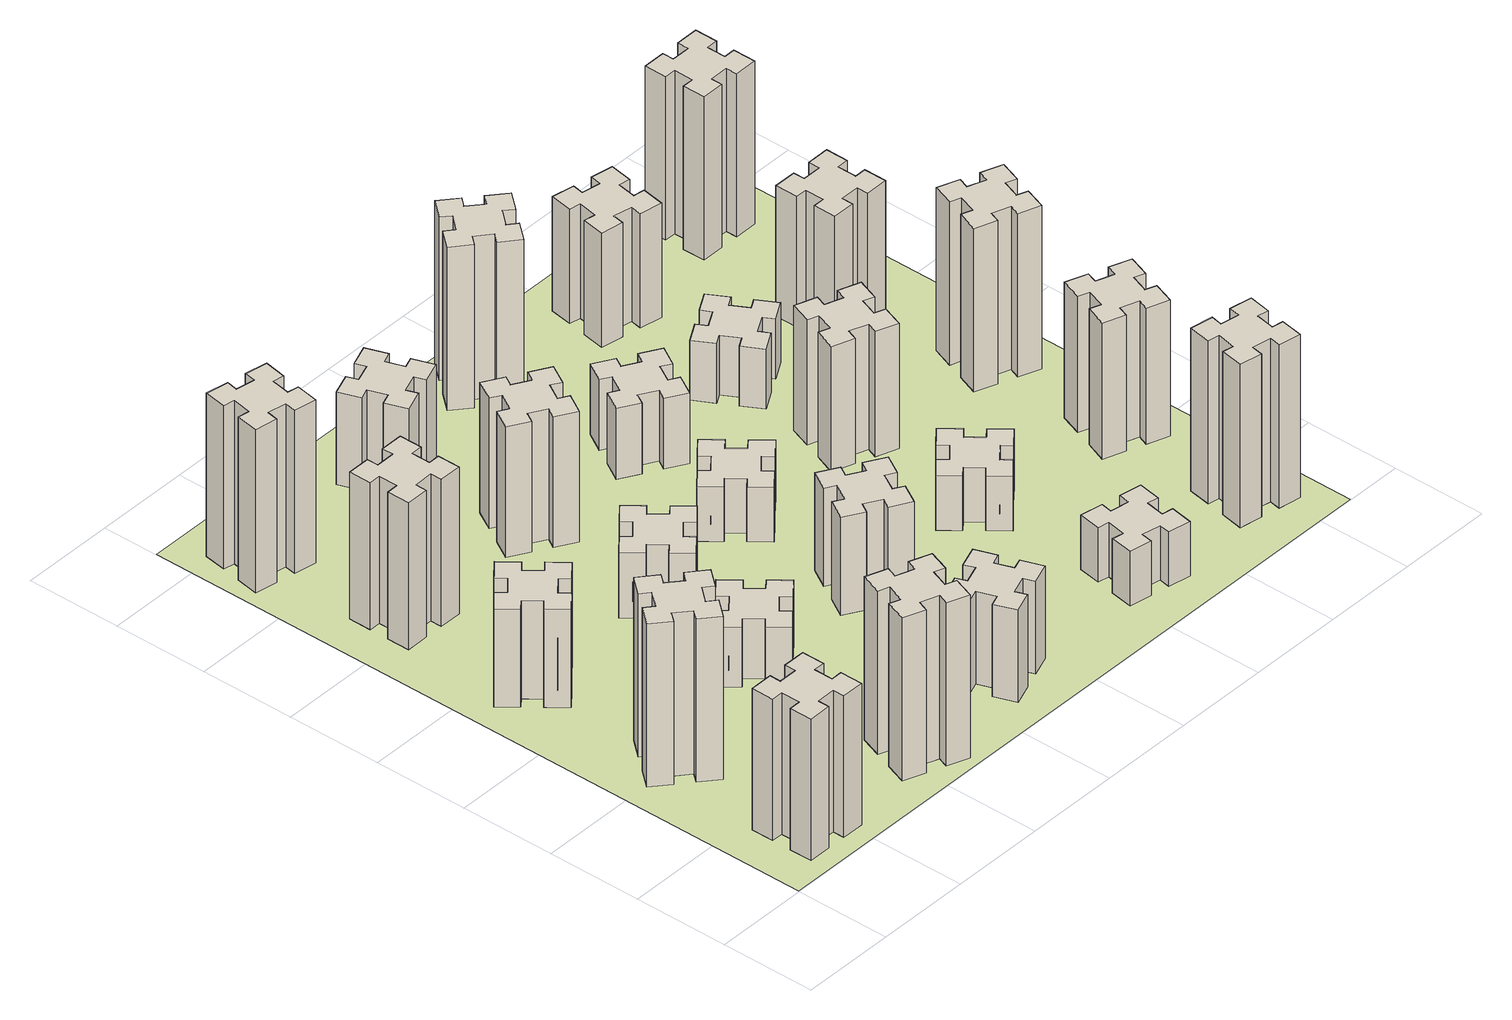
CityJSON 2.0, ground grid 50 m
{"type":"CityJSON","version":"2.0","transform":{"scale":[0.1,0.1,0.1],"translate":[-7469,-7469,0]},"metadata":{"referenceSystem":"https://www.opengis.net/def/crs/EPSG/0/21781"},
"CityObjects":{
"building1":{"type":"Building","attributes":{"class":"1000","function":"1000","usage":"1000","yearOfConstruction":2016,"roofType":"1000","measuredHeight":78,"storeysAboveGround":30,"storeysBelowGround":0},"geometry":[{"type":"Solid","lod":"1","boundaries":[[[[0,1,2,3,4,5,6,7,8,9,10,11,12,13,14,15,16,17,18,19]],[[17,16,20,21]],[[16,15,22,20]],[[15,14,23,22]],[[14,13,24,23]],[[13,12,25,24]],[[12,11,26,25]],[[11,10,27,26]],[[10,9,28,27]],[[9,8,29,28]],[[8,7,30,29]],[[7,6,31,30]],[[6,5,32,31]],[[5,4,33,32]],[[4,3,34,33]],[[3,2,35,34]],[[2,1,36,35]],[[1,0,37,36]],[[0,19,38,37]],[[19,18,39,38]],[[18,17,21,39]],[[24,25,26,27,28,29,30,31,32,33,34,35,36,37,38,39,21,20,22,23]]]]}]},
"building2":{"type":"Building","attributes":{"class":"1000","function":"1000","usage":"1000","yearOfConstruction":2016,"roofType":"1000","measuredHeight":90,"storeysAboveGround":30,"storeysBelowGround":0},"geometry":[{"type":"Solid","lod":"1","boundaries":[[[[40,41,42,43,44,45,46,47,48,49,50,51,52,53,54,55,56,57,58,59]],[[57,56,60,61]],[[56,55,62,60]],[[55,54,63,62]],[[54,53,64,63]],[[53,52,65,64]],[[52,51,66,65]],[[51,50,67,66]],[[50,49,68,67]],[[49,48,69,68]],[[48,47,70,69]],[[47,46,71,70]],[[46,45,72,71]],[[45,44,73,72]],[[44,43,74,73]],[[43,42,75,74]],[[42,41,76,75]],[[41,40,77,76]],[[40,59,78,77]],[[59,58,79,78]],[[58,57,61,79]],[[64,65,66,67,68,69,70,71,72,73,74,75,76,77,78,79,61,60,62,63]]]]}]},
"building3":{"type":"Building","attributes":{"class":"1000","function":"1000","usage":"1000","yearOfConstruction":2016,"roofType":"1000","measuredHeight":54,"storeysAboveGround":30,"storeysBelowGround":0},"geometry":[{"type":"Solid","lod":"1","boundaries":[[[[80,81,82,83,84,85,86,87,88,89,90,91,92,93,94,95,96,97,98,99]],[[97,96,100,101]],[[96,95,102,100]],[[95,94,103,102]],[[94,93,104,103]],[[93,92,105,104]],[[92,91,106,105]],[[91,90,107,106]],[[90,89,108,107]],[[89,88,109,108]],[[88,87,110,109]],[[87,86,111,110]],[[86,85,112,111]],[[85,84,113,112]],[[84,83,114,113]],[[83,82,115,114]],[[82,81,116,115]],[[81,80,117,116]],[[80,99,118,117]],[[99,98,119,118]],[[98,97,101,119]],[[104,105,106,107,108,109,110,111,112,113,114,115,116,117,118,119,101,100,102,103]]]]}]},
"building4":{"type":"Building","attributes":{"class":"1000","function":"1000","usage":"1000","yearOfConstruction":2016,"roofType":"1000","measuredHeight":81,"storeysAboveGround":30,"storeysBelowGround":0},"geometry":[{"type":"Solid","lod":"1","boundaries":[[[[120,121,122,123,124,125,126,127,128,129,130,131,132,133,134,135,136,137,138,139]],[[137,136,140,141]],[[136,135,142,140]],[[135,134,143,142]],[[134,133,144,143]],[[133,132,145,144]],[[132,131,146,145]],[[131,130,147,146]],[[130,129,148,147]],[[129,128,149,148]],[[128,127,150,149]],[[127,126,151,150]],[[126,125,152,151]],[[125,124,153,152]],[[124,123,154,153]],[[123,122,155,154]],[[122,121,156,155]],[[121,120,157,156]],[[120,139,158,157]],[[139,138,159,158]],[[138,137,141,159]],[[144,145,146,147,148,149,150,151,152,153,154,155,156,157,158,159,141,140,142,143]]]]}]},
"building5":{"type":"Building","attributes":{"class":"1000","function":"1000","usage":"1000","yearOfConstruction":2016,"roofType":"1000","measuredHeight":90,"storeysAboveGround":30,"storeysBelowGround":0},"geometry":[{"type":"Solid","lod":"1","boundaries":[[[[160,161,162,163,164,165,166,167,168,169,170,171,172,173,174,175,176,177,178,179]],[[177,176,180,181]],[[176,175,182,180]],[[175,174,183,182]],[[174,173,184,183]],[[173,172,185,184]],[[172,171,186,185]],[[171,170,187,186]],[[170,169,188,187]],[[169,168,189,188]],[[168,167,190,189]],[[167,166,191,190]],[[166,165,192,191]],[[165,164,193,192]],[[164,163,194,193]],[[163,162,195,194]],[[162,161,196,195]],[[161,160,197,196]],[[160,179,198,197]],[[179,178,199,198]],[[178,177,181,199]],[[184,185,186,187,188,189,190,191,192,193,194,195,196,197,198,199,181,180,182,183]]]]}]},
"building6":{"type":"Building","attributes":{"class":"1000","function":"1000","usage":"1000","yearOfConstruction":2016,"roofType":"1000","measuredHeight":90,"storeysAboveGround":30,"storeysBelowGround":0},"geometry":[{"type":"Solid","lod":"1","boundaries":[[[[200,201,202,203,204,205,206,207,208,209,210,211,212,213,214,215,216,217,218,219]],[[217,216,220,221]],[[216,215,222,220]],[[215,214,223,222]],[[214,213,224,223]],[[213,212,225,224]],[[212,211,226,225]],[[211,210,227,226]],[[210,209,228,227]],[[209,208,229,228]],[[208,207,230,229]],[[207,206,231,230]],[[206,205,232,231]],[[205,204,233,232]],[[204,203,234,233]],[[203,202,235,234]],[[202,201,236,235]],[[201,200,237,236]],[[200,219,238,237]],[[219,218,239,238]],[[218,217,221,239]],[[224,225,226,227,228,229,230,231,232,233,234,235,236,237,238,239,221,220,222,223]]]]}]},
"building7":{"type":"Building","attributes":{"class":"1000","function":"1000","usage":"1000","yearOfConstruction":2016,"roofType":"1000","measuredHeight":33,"storeysAboveGround":30,"storeysBelowGround":0},"geometry":[{"type":"Solid","lod":"1","boundaries":[[[[240,241,242,243,244,245,246,247,248,249,250,251,252,253,254,255,256,257,258,259]],[[257,256,260,261]],[[256,255,262,260]],[[255,254,263,262]],[[254,253,264,263]],[[253,252,265,264]],[[252,251,266,265]],[[251,250,267,266]],[[250,249,268,267]],[[249,248,269,268]],[[248,247,270,269]],[[247,246,271,270]],[[246,245,272,271]],[[245,244,273,272]],[[244,243,274,273]],[[243,242,275,274]],[[242,241,276,275]],[[241,240,277,276]],[[240,259,278,277]],[[259,258,279,278]],[[258,257,261,279]],[[264,265,266,267,268,269,270,271,272,273,274,275,276,277,278,279,261,260,262,263]]]]}]},
"building8":{"type":"Building","attributes":{"class":"1000","function":"1000","usage":"1000","yearOfConstruction":2016,"roofType":"1000","measuredHeight":36,"storeysAboveGround":30,"storeysBelowGround":0},"geometry":[{"type":"Solid","lod":"1","boundaries":[[[[280,281,282,283,284,285,286,287,288,289,290,291,292,293,294,295,296,297,298,299]],[[297,296,300,301]],[[296,295,302,300]],[[295,294,303,302]],[[294,293,304,303]],[[293,292,305,304]],[[292,291,306,305]],[[291,290,307,306]],[[290,289,308,307]],[[289,288,309,308]],[[288,287,310,309]],[[287,286,311,310]],[[286,285,312,311]],[[285,284,313,312]],[[284,283,314,313]],[[283,282,315,314]],[[282,281,316,315]],[[281,280,317,316]],[[280,299,318,317]],[[299,298,319,318]],[[298,297,301,319]],[[304,305,306,307,308,309,310,311,312,313,314,315,316,317,318,319,301,300,302,303]]]]}]},
"building9":{"type":"Building","attributes":{"class":"1000","function":"1000","usage":"1000","yearOfConstruction":2016,"roofType":"1000","measuredHeight":51,"storeysAboveGround":30,"storeysBelowGround":0},"geometry":[{"type":"Solid","lod":"1","boundaries":[[[[320,321,322,323,324,325,326,327,328,329,330,331,332,333,334,335,336,337,338,339]],[[337,336,340,341]],[[336,335,342,340]],[[335,334,343,342]],[[334,333,344,343]],[[333,332,345,344]],[[332,331,346,345]],[[331,330,347,346]],[[330,329,348,347]],[[329,328,349,348]],[[328,327,350,349]],[[327,326,351,350]],[[326,325,352,351]],[[325,324,353,352]],[[324,323,354,353]],[[323,322,355,354]],[[322,321,356,355]],[[321,320,357,356]],[[320,339,358,357]],[[339,338,359,358]],[[338,337,341,359]],[[344,345,346,347,348,349,350,351,352,353,354,355,356,357,358,359,341,340,342,343]]]]}]},
"building10":{"type":"Building","attributes":{"class":"1000","function":"1000","usage":"1000","yearOfConstruction":2016,"roofType":"1000","measuredHeight":72,"storeysAboveGround":30,"storeysBelowGround":0},"geometry":[{"type":"Solid","lod":"1","boundaries":[[[[360,361,362,363,364,365,366,367,368,369,370,371,372,373,374,375,376,377,378,379]],[[377,376,380,381]],[[376,375,382,380]],[[375,374,383,382]],[[374,373,384,383]],[[373,372,385,384]],[[372,371,386,385]],[[371,370,387,386]],[[370,369,388,387]],[[369,368,389,388]],[[368,367,390,389]],[[367,366,391,390]],[[366,365,392,391]],[[365,364,393,392]],[[364,363,394,393]],[[363,362,395,394]],[[362,361,396,395]],[[361,360,397,396]],[[360,379,398,397]],[[379,378,399,398]],[[378,377,381,399]],[[384,385,386,387,388,389,390,391,392,393,394,395,396,397,398,399,381,380,382,383]]]]}]},
"building11":{"type":"Building","attributes":{"class":"1000","function":"1000","usage":"1000","yearOfConstruction":2016,"roofType":"1000","measuredHeight":51,"storeysAboveGround":30,"storeysBelowGround":0},"geometry":[{"type":"Solid","lod":"1","boundaries":[[[[400,401,402,403,404,405,406,407,408,409,410,411,412,413,414,415,416,417,418,419]],[[417,416,420,421]],[[416,415,422,420]],[[415,414,423,422]],[[414,413,424,423]],[[413,412,425,424]],[[412,411,426,425]],[[411,410,427,426]],[[410,409,428,427]],[[409,408,429,428]],[[408,407,430,429]],[[407,406,431,430]],[[406,405,432,431]],[[405,404,433,432]],[[404,403,434,433]],[[403,402,435,434]],[[402,401,436,435]],[[401,400,437,436]],[[400,419,438,437]],[[419,418,439,438]],[[418,417,421,439]],[[424,425,426,427,428,429,430,431,432,433,434,435,436,437,438,439,421,420,422,423]]]]}]},
"building12":{"type":"Building","attributes":{"class":"1000","function":"1000","usage":"1000","yearOfConstruction":2016,"roofType":"1000","measuredHeight":54,"storeysAboveGround":30,"storeysBelowGround":0},"geometry":[{"type":"Solid","lod":"1","boundaries":[[[[440,441,442,443,444,445,446,447,448,449,450,451,452,453,454,455,456,457,458,459]],[[457,456,460,461]],[[456,455,462,460]],[[455,454,463,462]],[[454,453,464,463]],[[453,452,465,464]],[[452,451,466,465]],[[451,450,467,466]],[[450,449,468,467]],[[449,448,469,468]],[[448,447,470,469]],[[447,446,471,470]],[[446,445,472,471]],[[445,444,473,472]],[[444,443,474,473]],[[443,442,475,474]],[[442,441,476,475]],[[441,440,477,476]],[[440,459,478,477]],[[459,458,479,478]],[[458,457,461,479]],[[464,465,466,467,468,469,470,471,472,473,474,475,476,477,478,479,461,460,462,463]]]]}]},
"building13":{"type":"Building","attributes":{"class":"1000","function":"1000","usage":"1000","yearOfConstruction":2016,"roofType":"1000","measuredHeight":30,"storeysAboveGround":30,"storeysBelowGround":0},"geometry":[{"type":"Solid","lod":"1","boundaries":[[[[480,481,482,483,484,485,486,487,488,489,490,491,492,493,494,495,496,497,498,499]],[[497,496,500,501]],[[496,495,502,500]],[[495,494,503,502]],[[494,493,504,503]],[[493,492,505,504]],[[492,491,506,505]],[[491,490,507,506]],[[490,489,508,507]],[[489,488,509,508]],[[488,487,510,509]],[[487,486,511,510]],[[486,485,512,511]],[[485,484,513,512]],[[484,483,514,513]],[[483,482,515,514]],[[482,481,516,515]],[[481,480,517,516]],[[480,499,518,517]],[[499,498,519,518]],[[498,497,501,519]],[[504,505,506,507,508,509,510,511,512,513,514,515,516,517,518,519,501,500,502,503]]]]}]},
"building14":{"type":"Building","attributes":{"class":"1000","function":"1000","usage":"1000","yearOfConstruction":2016,"roofType":"1000","measuredHeight":39,"storeysAboveGround":30,"storeysBelowGround":0},"geometry":[{"type":"Solid","lod":"1","boundaries":[[[[520,521,522,523,524,525,526,527,528,529,530,531,532,533,534,535,536,537,538,539]],[[537,536,540,541]],[[536,535,542,540]],[[535,534,543,542]],[[534,533,544,543]],[[533,532,545,544]],[[532,531,546,545]],[[531,530,547,546]],[[530,529,548,547]],[[529,528,549,548]],[[528,527,550,549]],[[527,526,551,550]],[[526,525,552,551]],[[525,524,553,552]],[[524,523,554,553]],[[523,522,555,554]],[[522,521,556,555]],[[521,520,557,556]],[[520,539,558,557]],[[539,538,559,558]],[[538,537,541,559]],[[544,545,546,547,548,549,550,551,552,553,554,555,556,557,558,559,541,540,542,543]]]]}]},
"building15":{"type":"Building","attributes":{"class":"1000","function":"1000","usage":"1000","yearOfConstruction":2016,"roofType":"1000","measuredHeight":30,"storeysAboveGround":30,"storeysBelowGround":0},"geometry":[{"type":"Solid","lod":"1","boundaries":[[[[560,561,562,563,564,565,566,567,568,569,570,571,572,573,574,575,576,577,578,579]],[[577,576,580,581]],[[576,575,582,580]],[[575,574,583,582]],[[574,573,584,583]],[[573,572,585,584]],[[572,571,586,585]],[[571,570,587,586]],[[570,569,588,587]],[[569,568,589,588]],[[568,567,590,589]],[[567,566,591,590]],[[566,565,592,591]],[[565,564,593,592]],[[564,563,594,593]],[[563,562,595,594]],[[562,561,596,595]],[[561,560,597,596]],[[560,579,598,597]],[[579,578,599,598]],[[578,577,581,599]],[[584,585,586,587,588,589,590,591,592,593,594,595,596,597,598,599,581,580,582,583]]]]}]},
"building16":{"type":"Building","attributes":{"class":"1000","function":"1000","usage":"1000","yearOfConstruction":2016,"roofType":"1000","measuredHeight":90,"storeysAboveGround":30,"storeysBelowGround":0},"geometry":[{"type":"Solid","lod":"1","boundaries":[[[[600,601,602,603,604,605,606,607,608,609,610,611,612,613,614,615,616,617,618,619]],[[617,616,620,621]],[[616,615,622,620]],[[615,614,623,622]],[[614,613,624,623]],[[613,612,625,624]],[[612,611,626,625]],[[611,610,627,626]],[[610,609,628,627]],[[609,608,629,628]],[[608,607,630,629]],[[607,606,631,630]],[[606,605,632,631]],[[605,604,633,632]],[[604,603,634,633]],[[603,602,635,634]],[[602,601,636,635]],[[601,600,637,636]],[[600,619,638,637]],[[619,618,639,638]],[[618,617,621,639]],[[624,625,626,627,628,629,630,631,632,633,634,635,636,637,638,639,621,620,622,623]]]]}]},
"building17":{"type":"Building","attributes":{"class":"1000","function":"1000","usage":"1000","yearOfConstruction":2016,"roofType":"1000","measuredHeight":30,"storeysAboveGround":30,"storeysBelowGround":0},"geometry":[{"type":"Solid","lod":"1","boundaries":[[[[640,641,642,643,644,645,646,647,648,649,650,651,652,653,654,655,656,657,658,659]],[[657,656,660,661]],[[656,655,662,660]],[[655,654,663,662]],[[654,653,664,663]],[[653,652,665,664]],[[652,651,666,665]],[[651,650,667,666]],[[650,649,668,667]],[[649,648,669,668]],[[648,647,670,669]],[[647,646,671,670]],[[646,645,672,671]],[[645,644,673,672]],[[644,643,674,673]],[[643,642,675,674]],[[642,641,676,675]],[[641,640,677,676]],[[640,659,678,677]],[[659,658,679,678]],[[658,657,661,679]],[[664,665,666,667,668,669,670,671,672,673,674,675,676,677,678,679,661,660,662,663]]]]}]},
"building18":{"type":"Building","attributes":{"class":"1000","function":"1000","usage":"1000","yearOfConstruction":2016,"roofType":"1000","measuredHeight":69,"storeysAboveGround":30,"storeysBelowGround":0},"geometry":[{"type":"Solid","lod":"1","boundaries":[[[[680,681,682,683,684,685,686,687,688,689,690,691,692,693,694,695,696,697,698,699]],[[697,696,700,701]],[[696,695,702,700]],[[695,694,703,702]],[[694,693,704,703]],[[693,692,705,704]],[[692,691,706,705]],[[691,690,707,706]],[[690,689,708,707]],[[689,688,709,708]],[[688,687,710,709]],[[687,686,711,710]],[[686,685,712,711]],[[685,684,713,712]],[[684,683,714,713]],[[683,682,715,714]],[[682,681,716,715]],[[681,680,717,716]],[[680,699,718,717]],[[699,698,719,718]],[[698,697,701,719]],[[704,705,706,707,708,709,710,711,712,713,714,715,716,717,718,719,701,700,702,703]]]]}]},
"building19":{"type":"Building","attributes":{"class":"1000","function":"1000","usage":"1000","yearOfConstruction":2016,"roofType":"1000","measuredHeight":33,"storeysAboveGround":30,"storeysBelowGround":0},"geometry":[{"type":"Solid","lod":"1","boundaries":[[[[720,721,722,723,724,725,726,727,728,729,730,731,732,733,734,735,736,737,738,739]],[[737,736,740,741]],[[736,735,742,740]],[[735,734,743,742]],[[734,733,744,743]],[[733,732,745,744]],[[732,731,746,745]],[[731,730,747,746]],[[730,729,748,747]],[[729,728,749,748]],[[728,727,750,749]],[[727,726,751,750]],[[726,725,752,751]],[[725,724,753,752]],[[724,723,754,753]],[[723,722,755,754]],[[722,721,756,755]],[[721,720,757,756]],[[720,739,758,757]],[[739,738,759,758]],[[738,737,741,759]],[[744,745,746,747,748,749,750,751,752,753,754,755,756,757,758,759,741,740,742,743]]]]}]},
"building20":{"type":"Building","attributes":{"class":"1000","function":"1000","usage":"1000","yearOfConstruction":2016,"roofType":"1000","measuredHeight":90,"storeysAboveGround":30,"storeysBelowGround":0},"geometry":[{"type":"Solid","lod":"1","boundaries":[[[[760,761,762,763,764,765,766,767,768,769,770,771,772,773,774,775,776,777,778,779]],[[777,776,780,781]],[[776,775,782,780]],[[775,774,783,782]],[[774,773,784,783]],[[773,772,785,784]],[[772,771,786,785]],[[771,770,787,786]],[[770,769,788,787]],[[769,768,789,788]],[[768,767,790,789]],[[767,766,791,790]],[[766,765,792,791]],[[765,764,793,792]],[[764,763,794,793]],[[763,762,795,794]],[[762,761,796,795]],[[761,760,797,796]],[[760,779,798,797]],[[779,778,799,798]],[[778,777,781,799]],[[784,785,786,787,788,789,790,791,792,793,794,795,796,797,798,799,781,780,782,783]]]]}]},
"building21":{"type":"Building","attributes":{"class":"1000","function":"1000","usage":"1000","yearOfConstruction":2016,"roofType":"1000","measuredHeight":63,"storeysAboveGround":30,"storeysBelowGround":0},"geometry":[{"type":"Solid","lod":"1","boundaries":[[[[800,801,802,803,804,805,806,807,808,809,810,811,812,813,814,815,816,817,818,819]],[[817,816,820,821]],[[816,815,822,820]],[[815,814,823,822]],[[814,813,824,823]],[[813,812,825,824]],[[812,811,826,825]],[[811,810,827,826]],[[810,809,828,827]],[[809,808,829,828]],[[808,807,830,829]],[[807,806,831,830]],[[806,805,832,831]],[[805,804,833,832]],[[804,803,834,833]],[[803,802,835,834]],[[802,801,836,835]],[[801,800,837,836]],[[800,819,838,837]],[[819,818,839,838]],[[818,817,821,839]],[[824,825,826,827,828,829,830,831,832,833,834,835,836,837,838,839,821,820,822,823]]]]}]},
"building22":{"type":"Building","attributes":{"class":"1000","function":"1000","usage":"1000","yearOfConstruction":2016,"roofType":"1000","measuredHeight":75,"storeysAboveGround":30,"storeysBelowGround":0},"geometry":[{"type":"Solid","lod":"1","boundaries":[[[[840,841,842,843,844,845,846,847,848,849,850,851,852,853,854,855,856,857,858,859]],[[857,856,860,861]],[[856,855,862,860]],[[855,854,863,862]],[[854,853,864,863]],[[853,852,865,864]],[[852,851,866,865]],[[851,850,867,866]],[[850,849,868,867]],[[849,848,869,868]],[[848,847,870,869]],[[847,846,871,870]],[[846,845,872,871]],[[845,844,873,872]],[[844,843,874,873]],[[843,842,875,874]],[[842,841,876,875]],[[841,840,877,876]],[[840,859,878,877]],[[859,858,879,878]],[[858,857,861,879]],[[864,865,866,867,868,869,870,871,872,873,874,875,876,877,878,879,861,860,862,863]]]]}]},
"building23":{"type":"Building","attributes":{"class":"1000","function":"1000","usage":"1000","yearOfConstruction":2016,"roofType":"1000","measuredHeight":90,"storeysAboveGround":30,"storeysBelowGround":0},"geometry":[{"type":"Solid","lod":"1","boundaries":[[[[880,881,882,883,884,885,886,887,888,889,890,891,892,893,894,895,896,897,898,899]],[[897,896,900,901]],[[896,895,902,900]],[[895,894,903,902]],[[894,893,904,903]],[[893,892,905,904]],[[892,891,906,905]],[[891,890,907,906]],[[890,889,908,907]],[[889,888,909,908]],[[888,887,910,909]],[[887,886,911,910]],[[886,885,912,911]],[[885,884,913,912]],[[884,883,914,913]],[[883,882,915,914]],[[882,881,916,915]],[[881,880,917,916]],[[880,899,918,917]],[[899,898,919,918]],[[898,897,901,919]],[[904,905,906,907,908,909,910,911,912,913,914,915,916,917,918,919,901,900,902,903]]]]}]},
"building24":{"type":"Building","attributes":{"class":"1000","function":"1000","usage":"1000","yearOfConstruction":2016,"roofType":"1000","measuredHeight":72,"storeysAboveGround":30,"storeysBelowGround":0},"geometry":[{"type":"Solid","lod":"1","boundaries":[[[[920,921,922,923,924,925,926,927,928,929,930,931,932,933,934,935,936,937,938,939]],[[937,936,940,941]],[[936,935,942,940]],[[935,934,943,942]],[[934,933,944,943]],[[933,932,945,944]],[[932,931,946,945]],[[931,930,947,946]],[[930,929,948,947]],[[929,928,949,948]],[[928,927,950,949]],[[927,926,951,950]],[[926,925,952,951]],[[925,924,953,952]],[[924,923,954,953]],[[923,922,955,954]],[[922,921,956,955]],[[921,920,957,956]],[[920,939,958,957]],[[939,938,959,958]],[[938,937,941,959]],[[944,945,946,947,948,949,950,951,952,953,954,955,956,957,958,959,941,940,942,943]]]]}]},
"building25":{"type":"Building","attributes":{"class":"1000","function":"1000","usage":"1000","yearOfConstruction":2016,"roofType":"1000","measuredHeight":90,"storeysAboveGround":30,"storeysBelowGround":0},"geometry":[{"type":"Solid","lod":"1","boundaries":[[[[960,961,962,963,964,965,966,967,968,969,970,971,972,973,974,975,976,977,978,979]],[[977,976,980,981]],[[976,975,982,980]],[[975,974,983,982]],[[974,973,984,983]],[[973,972,985,984]],[[972,971,986,985]],[[971,970,987,986]],[[970,969,988,987]],[[969,968,989,988]],[[968,967,990,989]],[[967,966,991,990]],[[966,965,992,991]],[[965,964,993,992]],[[964,963,994,993]],[[963,962,995,994]],[[962,961,996,995]],[[961,960,997,996]],[[960,979,998,997]],[[979,978,999,998]],[[978,977,981,999]],[[984,985,986,987,988,989,990,991,992,993,994,995,996,997,998,999,981,980,982,983]]]]}]},
"landuse1":{"type":"LandUse","attributes":{"name":"plot1","function":"1010"},"geometry":[{"type":"MultiSurface","lod":"1","boundaries":[[[1000,1001,1002,1003]]]}]}
},
"vertices":[
[265,325,0],[265,225,0],[205,225,0],[205,105,0],[325,105,0],[325,165,0],[425,165,0],[425,105,0],[545,105,0],[545,225,0],[485,225,0],[485,325,0],[545,325,0],[545,445,0],[425,445,0],[425,385,0],[325,385,0],[325,445,0],[205,445,0],[205,325,0],[325,385,780],[325,445,780],[425,385,780],[425,445,780],[545,445,780],[545,325,780],[485,325,780],[485,225,780],[545,225,780],[545,105,780],[425,105,780],[425,165,780],[325,165,780],[325,105,780],[205,105,780],[205,225,780],[265,225,780],[265,325,780],[205,325,780],[205,445,780],
[484,1067,0],[408,1132,0],[446,1178,0],[354,1255,0],[277,1163,0],[323,1124,0],[259,1048,0],[213,1086,0],[136,994,0],[228,917,0],[266,963,0],[343,899,0],[304,853,0],[396,776,0],[473,868,0],[427,906,0],[492,983,0],[538,944,0],[615,1036,0],[523,1113,0],[492,983,900],[538,944,900],[427,906,900],[473,868,900],[396,776,900],[304,853,900],[343,899,900],[266,963,900],[228,917,900],[136,994,900],[213,1086,900],[259,1048,900],[323,1124,900],[277,1163,900],[354,1255,900],[446,1178,900],[408,1132,900],[484,1067,900],[523,1113,900],[615,1036,900],
[492,1888,0],[427,1964,0],[473,2003,0],[396,2095,0],[304,2018,0],[343,1972,0],[266,1907,0],[228,1953,0],[136,1876,0],[213,1784,0],[259,1823,0],[323,1746,0],[277,1708,0],[354,1616,0],[446,1693,0],[408,1739,0],[484,1803,0],[523,1757,0],[615,1834,0],[538,1926,0],[484,1803,540],[523,1757,540],[408,1739,540],[446,1693,540],[354,1616,540],[277,1708,540],[323,1746,540],[259,1823,540],[213,1784,540],[136,1876,540],[228,1953,540],[266,1907,540],[343,1972,540],[304,2018,540],[396,2095,540],[473,2003,540],[427,1964,540],[492,1888,540],[538,1926,540],[615,1834,540],
[485,2545,0],[485,2645,0],[545,2645,0],[545,2765,0],[425,2765,0],[425,2705,0],[325,2705,0],[325,2765,0],[205,2765,0],[205,2645,0],[265,2645,0],[265,2545,0],[205,2545,0],[205,2425,0],[325,2425,0],[325,2485,0],[425,2485,0],[425,2425,0],[545,2425,0],[545,2545,0],[425,2485,810],[425,2425,810],[325,2485,810],[325,2425,810],[205,2425,810],[205,2545,810],[265,2545,810],[265,2645,810],[205,2645,810],[205,2765,810],[325,2765,810],[325,2705,810],[425,2705,810],[425,2765,810],[545,2765,810],[545,2645,810],[485,2645,810],[485,2545,810],[545,2545,810],[545,2425,810],
[1029,360,0],[995,266,0],[939,287,0],[897,174,0],[1010,133,0],[1031,189,0],[1125,155,0],[1104,99,0],[1217,57,0],[1258,170,0],[1202,191,0],[1236,285,0],[1292,264,0],[1333,377,0],[1220,418,0],[1200,362,0],[1106,396,0],[1127,452,0],[1014,493,0],[973,380,0],[1106,396,900],[1127,452,900],[1200,362,900],[1220,418,900],[1333,377,900],[1292,264,900],[1236,285,900],[1202,191,900],[1258,170,900],[1217,57,900],[1104,99,900],[1125,155,900],[1031,189,900],[1010,133,900],[897,174,900],[939,287,900],[995,266,900],[1029,360,900],[973,380,900],[1014,493,900],
[207,3236,0],[305,3218,0],[295,3159,0],[413,3138,0],[434,3257,0],[375,3267,0],[392,3365,0],[451,3355,0],[472,3473,0],[354,3494,0],[344,3435,0],[245,3452,0],[256,3511,0],[137,3532,0],[117,3414,0],[176,3404,0],[158,3305,0],[99,3316,0],[78,3197,0],[197,3177,0],[158,3305,900],[99,3316,900],[176,3404,900],[117,3414,900],[137,3532,900],[256,3511,900],[245,3452,900],[344,3435,900],[354,3494,900],[472,3473,900],[451,3355,900],[392,3365,900],[375,3267,900],[434,3257,900],[413,3138,900],[295,3159,900],[305,3218,900],[207,3236,900],[197,3177,900],[78,3197,900],
[1083,1332,0],[1006,1267,0],[968,1313,0],[876,1236,0],[953,1144,0],[999,1183,0],[1063,1106,0],[1017,1068,0],[1094,976,0],[1186,1053,0],[1148,1099,0],[1224,1163,0],[1263,1117,0],[1355,1194,0],[1278,1286,0],[1232,1248,0],[1167,1324,0],[1213,1363,0],[1136,1455,0],[1044,1378,0],[1167,1324,330],[1213,1363,330],[1232,1248,330],[1278,1286,330],[1355,1194,330],[1263,1117,330],[1224,1163,330],[1148,1099,330],[1186,1053,330],[1094,976,330],[1017,1068,330],[1063,1106,330],[999,1183,330],[953,1144,330],[876,1236,330],[968,1313,330],[1006,1267,330],[1083,1332,330],[1044,1378,330],[1136,1455,330],
[1183,1972,0],[1106,1907,0],[1068,1953,0],[976,1876,0],[1053,1784,0],[1099,1823,0],[1163,1746,0],[1117,1708,0],[1194,1616,0],[1286,1693,0],[1248,1739,0],[1324,1803,0],[1363,1757,0],[1455,1834,0],[1378,1926,0],[1332,1888,0],[1267,1964,0],[1313,2003,0],[1236,2095,0],[1144,2018,0],[1267,1964,360],[1313,2003,360],[1332,1888,360],[1378,1926,360],[1455,1834,360],[1363,1757,360],[1324,1803,360],[1248,1739,360],[1286,1693,360],[1194,1616,360],[1117,1708,360],[1163,1746,360],[1099,1823,360],[1053,1784,360],[976,1876,360],[1068,1953,360],[1106,1907,360],[1183,1972,360],[1144,2018,360],[1236,2095,360],
[1765,496,0],[1671,462,0],[1650,518,0],[1537,477,0],[1579,364,0],[1635,385,0],[1669,291,0],[1613,270,0],[1654,157,0],[1767,199,0],[1746,255,0],[1840,289,0],[1860,233,0],[1973,274,0],[1932,387,0],[1876,366,0],[1842,460,0],[1898,480,0],[1857,593,0],[1744,552,0],[1842,460,510],[1898,480,510],[1876,366,510],[1932,387,510],[1973,274,510],[1860,233,510],[1840,289,510],[1746,255,510],[1767,199,510],[1654,157,510],[1613,270,510],[1669,291,510],[1635,385,510],[1579,364,510],[1537,477,510],[1650,518,510],[1671,462,510],[1765,496,510],[1744,552,510],[1857,593,510],
[1314,2666,0],[1227,2716,0],[1257,2768,0],[1153,2828,0],[1093,2724,0],[1145,2694,0],[1095,2607,0],[1043,2637,0],[983,2533,0],[1087,2473,0],[1117,2525,0],[1204,2475,0],[1174,2423,0],[1278,2363,0],[1338,2467,0],[1286,2497,0],[1336,2584,0],[1388,2554,0],[1448,2658,0],[1344,2718,0],[1336,2584,720],[1388,2554,720],[1286,2497,720],[1338,2467,720],[1278,2363,720],[1174,2423,720],[1204,2475,720],[1117,2525,720],[1087,2473,720],[983,2533,720],[1043,2637,720],[1095,2607,720],[1145,2694,720],[1093,2724,720],[1153,2828,720],[1257,2768,720],[1227,2716,720],[1314,2666,720],[1344,2718,720],[1448,2658,720],
[1125,3456,0],[1031,3422,0],[1010,3478,0],[897,3437,0],[939,3324,0],[995,3345,0],[1029,3251,0],[973,3230,0],[1014,3117,0],[1127,3159,0],[1106,3215,0],[1200,3249,0],[1220,3193,0],[1333,3234,0],[1292,3347,0],[1236,3326,0],[1202,3420,0],[1258,3440,0],[1217,3553,0],[1104,3512,0],[1202,3420,510],[1258,3440,510],[1236,3326,510],[1292,3347,510],[1333,3234,510],[1220,3193,510],[1200,3249,510],[1106,3215,510],[1127,3159,510],[1014,3117,510],[973,3230,510],[1029,3251,510],[995,3345,510],[939,3324,510],[897,3437,510],[1010,3478,510],[1031,3422,510],[1125,3456,510],[1104,3512,510],[1217,3553,510],
[1954,1286,0],[1867,1336,0],[1897,1388,0],[1793,1448,0],[1733,1344,0],[1785,1314,0],[1735,1227,0],[1683,1257,0],[1623,1153,0],[1727,1093,0],[1757,1145,0],[1844,1095,0],[1814,1043,0],[1918,983,0],[1978,1087,0],[1926,1117,0],[1976,1204,0],[2028,1174,0],[2088,1278,0],[1984,1338,0],[1976,1204,540],[2028,1174,540],[1926,1117,540],[1978,1087,540],[1918,983,540],[1814,1043,540],[1844,1095,540],[1757,1145,540],[1727,1093,540],[1623,1153,540],[1683,1257,540],[1735,1227,540],[1785,1314,540],[1733,1344,540],[1793,1448,540],[1897,1388,540],[1867,1336,540],[1954,1286,540],[1984,1338,540],[2088,1278,540],
[1972,1988,0],[1907,2064,0],[1953,2103,0],[1876,2195,0],[1784,2118,0],[1823,2072,0],[1746,2007,0],[1708,2053,0],[1616,1976,0],[1693,1884,0],[1739,1923,0],[1803,1846,0],[1757,1808,0],[1834,1716,0],[1926,1793,0],[1888,1839,0],[1964,1903,0],[2003,1857,0],[2095,1934,0],[2018,2026,0],[1964,1903,300],[2003,1857,300],[1888,1839,300],[1926,1793,300],[1834,1716,300],[1757,1808,300],[1803,1846,300],[1739,1923,300],[1693,1884,300],[1616,1976,300],[1708,2053,300],[1746,2007,300],[1823,2072,300],[1784,2118,300],[1876,2195,300],[1953,2103,300],[1907,2064,300],[1972,1988,300],[2018,2026,300],[2095,1934,300],
[2026,2497,0],[2076,2584,0],[2128,2554,0],[2188,2658,0],[2084,2718,0],[2054,2666,0],[1967,2716,0],[1997,2768,0],[1893,2828,0],[1833,2724,0],[1885,2694,0],[1835,2607,0],[1783,2637,0],[1723,2533,0],[1827,2473,0],[1857,2525,0],[1944,2475,0],[1914,2423,0],[2018,2363,0],[2078,2467,0],[1944,2475,390],[1914,2423,390],[1857,2525,390],[1827,2473,390],[1723,2533,390],[1783,2637,390],[1835,2607,390],[1885,2694,390],[1833,2724,390],[1893,2828,390],[1997,2768,390],[1967,2716,390],[2054,2666,390],[2084,2718,390],[2188,2658,390],[2128,2554,390],[2076,2584,390],[2026,2497,390],[2078,2467,390],[2018,2363,390],
[2596,444,0],[2578,345,0],[2519,356,0],[2498,237,0],[2617,217,0],[2627,276,0],[2725,258,0],[2715,199,0],[2833,178,0],[2854,297,0],[2795,307,0],[2812,405,0],[2871,395,0],[2892,513,0],[2774,534,0],[2764,475,0],[2665,492,0],[2676,551,0],[2557,572,0],[2537,454,0],[2665,492,300],[2676,551,300],[2764,475,300],[2774,534,300],[2892,513,300],[2871,395,300],[2812,405,300],[2795,307,300],[2854,297,300],[2833,178,300],[2715,199,300],[2725,258,300],[2627,276,300],[2617,217,300],[2498,237,300],[2519,356,300],[2578,345,300],[2596,444,300],[2537,454,300],[2557,572,300],
[1746,3383,0],[1823,3319,0],[1784,3273,0],[1876,3196,0],[1953,3288,0],[1907,3326,0],[1972,3403,0],[2018,3364,0],[2095,3456,0],[2003,3533,0],[1964,3487,0],[1888,3552,0],[1926,3598,0],[1834,3675,0],[1757,3583,0],[1803,3544,0],[1739,3468,0],[1693,3506,0],[1616,3414,0],[1708,3337,0],[1739,3468,900],[1693,3506,900],[1803,3544,900],[1757,3583,900],[1834,3675,900],[1926,3598,900],[1888,3552,900],[1964,3487,900],[2003,3533,900],[2095,3456,900],[2018,3364,900],[1972,3403,900],[1907,3326,900],[1953,3288,900],[1876,3196,900],[1784,3273,900],[1823,3319,900],[1746,3383,900],[1708,3337,900],[1616,3414,900],
[2628,1099,0],[2704,1163,0],[2743,1117,0],[2835,1194,0],[2758,1286,0],[2712,1248,0],[2647,1324,0],[2693,1363,0],[2616,1455,0],[2524,1378,0],[2563,1332,0],[2486,1267,0],[2448,1313,0],[2356,1236,0],[2433,1144,0],[2479,1183,0],[2543,1106,0],[2497,1068,0],[2574,976,0],[2666,1053,0],[2543,1106,300],[2497,1068,300],[2479,1183,300],[2433,1144,300],[2356,1236,300],[2448,1313,300],[2486,1267,300],[2563,1332,300],[2524,1378,300],[2616,1455,300],[2693,1363,300],[2647,1324,300],[2712,1248,300],[2758,1286,300],[2835,1194,300],[2743,1117,300],[2704,1163,300],[2628,1099,300],[2666,1053,300],[2574,976,300],
[2682,1871,0],[2716,1965,0],[2772,1944,0],[2813,2057,0],[2700,2098,0],[2680,2042,0],[2586,2076,0],[2607,2132,0],[2494,2173,0],[2453,2060,0],[2509,2040,0],[2475,1946,0],[2419,1967,0],[2377,1854,0],[2490,1813,0],[2511,1869,0],[2605,1835,0],[2584,1779,0],[2697,1737,0],[2738,1850,0],[2605,1835,690],[2584,1779,690],[2511,1869,690],[2490,1813,690],[2377,1854,690],[2419,1967,690],[2475,1946,690],[2509,2040,690],[2453,2060,690],[2494,2173,690],[2607,2132,690],[2586,2076,690],[2680,2042,690],[2700,2098,690],[2813,2057,690],[2772,1944,690],[2716,1965,690],[2682,1871,690],[2738,1850,690],[2697,1737,690],
[2475,2584,0],[2525,2497,0],[2473,2467,0],[2533,2363,0],[2637,2423,0],[2607,2475,0],[2694,2525,0],[2724,2473,0],[2828,2533,0],[2768,2637,0],[2716,2607,0],[2666,2694,0],[2718,2724,0],[2658,2828,0],[2554,2768,0],[2584,2716,0],[2497,2666,0],[2467,2718,0],[2363,2658,0],[2423,2554,0],[2497,2666,330],[2467,2718,330],[2584,2716,330],[2554,2768,330],[2658,2828,330],[2718,2724,330],[2666,2694,330],[2716,2607,330],[2768,2637,330],[2828,2533,330],[2724,2473,330],[2694,2525,330],[2607,2475,330],[2637,2423,330],[2533,2363,330],[2473,2467,330],[2525,2497,330],[2475,2584,330],[2423,2554,330],[2363,2658,330],
[3504,475,0],[3405,492,0],[3416,551,0],[3297,572,0],[3277,454,0],[3336,444,0],[3318,345,0],[3259,356,0],[3238,237,0],[3357,217,0],[3367,276,0],[3465,258,0],[3455,199,0],[3573,178,0],[3594,297,0],[3535,307,0],[3552,405,0],[3611,395,0],[3632,513,0],[3514,534,0],[3552,405,900],[3611,395,900],[3535,307,900],[3594,297,900],[3573,178,900],[3455,199,900],[3465,258,900],[3367,276,900],[3357,217,900],[3238,237,900],[3259,356,900],[3318,345,900],[3336,444,900],[3277,454,900],[3297,572,900],[3416,551,900],[3405,492,900],[3504,475,900],[3514,534,900],[3632,513,900],
[2664,3435,0],[2565,3452,0],[2576,3511,0],[2457,3532,0],[2437,3414,0],[2496,3404,0],[2478,3305,0],[2419,3316,0],[2398,3197,0],[2517,3177,0],[2527,3236,0],[2625,3218,0],[2615,3159,0],[2733,3138,0],[2754,3257,0],[2695,3267,0],[2712,3365,0],[2771,3355,0],[2792,3473,0],[2674,3494,0],[2712,3365,630],[2771,3355,630],[2695,3267,630],[2754,3257,630],[2733,3138,630],[2615,3159,630],[2625,3218,630],[2527,3236,630],[2517,3177,630],[2398,3197,630],[2419,3316,630],[2478,3305,630],[2496,3404,630],[2437,3414,630],[2457,3532,630],[2576,3511,630],[2565,3452,630],[2664,3435,630],[2674,3494,630],[2792,3473,630],
[3351,1029,0],[3445,995,0],[3424,939,0],[3537,897,0],[3578,1010,0],[3522,1031,0],[3556,1125,0],[3612,1104,0],[3653,1217,0],[3540,1258,0],[3520,1202,0],[3426,1236,0],[3447,1292,0],[3334,1333,0],[3293,1220,0],[3349,1200,0],[3315,1106,0],[3259,1127,0],[3217,1014,0],[3330,973,0],[3315,1106,750],[3259,1127,750],[3349,1200,750],[3293,1220,750],[3334,1333,750],[3447,1292,750],[3426,1236,750],[3520,1202,750],[3540,1258,750],[3653,1217,750],[3612,1104,750],[3556,1125,750],[3522,1031,750],[3578,1010,750],[3537,897,750],[3424,939,750],[3445,995,750],[3351,1029,750],[3330,973,750],[3217,1014,750],
[3520,1942,0],[3426,1976,0],[3447,2032,0],[3334,2073,0],[3293,1960,0],[3349,1940,0],[3315,1846,0],[3259,1867,0],[3217,1754,0],[3330,1713,0],[3351,1769,0],[3445,1735,0],[3424,1679,0],[3537,1637,0],[3578,1750,0],[3522,1771,0],[3556,1865,0],[3612,1844,0],[3653,1957,0],[3540,1998,0],[3556,1865,900],[3612,1844,900],[3522,1771,900],[3578,1750,900],[3537,1637,900],[3424,1679,900],[3445,1735,900],[3351,1769,900],[3330,1713,900],[3217,1754,900],[3259,1867,900],[3315,1846,900],[3349,1940,900],[3293,1960,900],[3334,2073,900],[3447,2032,900],[3426,1976,900],[3520,1942,900],[3540,1998,900],[3653,1957,900],
[3285,2705,0],[3185,2705,0],[3185,2765,0],[3065,2765,0],[3065,2645,0],[3125,2645,0],[3125,2545,0],[3065,2545,0],[3065,2425,0],[3185,2425,0],[3185,2485,0],[3285,2485,0],[3285,2425,0],[3405,2425,0],[3405,2545,0],[3345,2545,0],[3345,2645,0],[3405,2645,0],[3405,2765,0],[3285,2765,0],[3345,2645,720],[3405,2645,720],[3345,2545,720],[3405,2545,720],[3405,2425,720],[3285,2425,720],[3285,2485,720],[3185,2485,720],[3185,2425,720],[3065,2425,720],[3065,2545,720],[3125,2545,720],[3125,2645,720],[3065,2645,720],[3065,2765,720],[3185,2765,720],[3185,2705,720],[3285,2705,720],[3285,2765,720],[3405,2765,720],
[3285,3325,0],[3385,3325,0],[3385,3265,0],[3505,3265,0],[3505,3385,0],[3445,3385,0],[3445,3485,0],[3505,3485,0],[3505,3605,0],[3385,3605,0],[3385,3545,0],[3285,3545,0],[3285,3605,0],[3165,3605,0],[3165,3485,0],[3225,3485,0],[3225,3385,0],[3165,3385,0],[3165,3265,0],[3285,3265,0],[3225,3385,900],[3165,3385,900],[3225,3485,900],[3165,3485,900],[3165,3605,900],[3285,3605,900],[3285,3545,900],[3385,3545,900],[3385,3605,900],[3505,3605,900],[3505,3485,900],[3445,3485,900],[3445,3385,900],[3505,3385,900],[3505,3265,900],[3385,3265,900],[3385,3325,900],[3285,3325,900],[3285,3265,900],[3165,3265,900],
[5,3705,0],[3705,3705,0],[3705,5,0],[5,5,0]
]}
